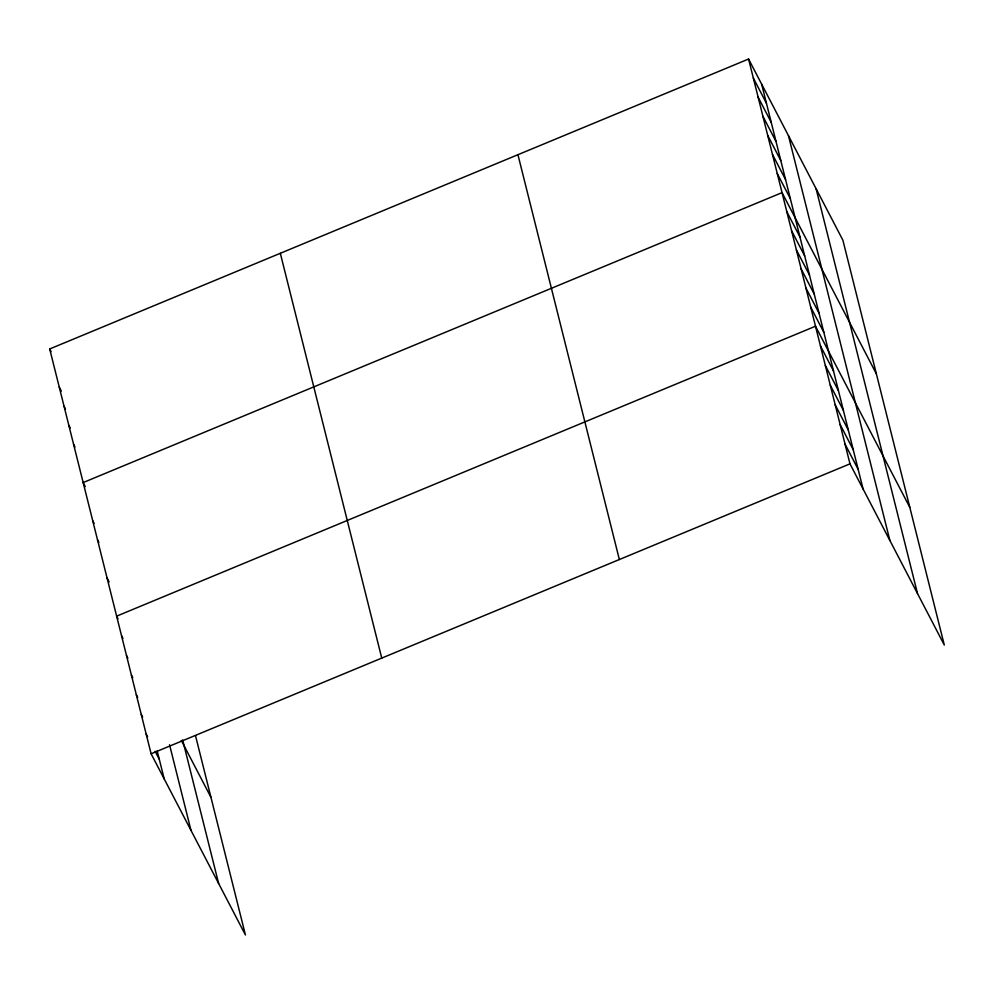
<?xml version="1.0" encoding="UTF-8"?>
<svg xmlns="http://www.w3.org/2000/svg" width="994" height="994" viewBox="0 0 994 994"><rect width="100%" height="100%" fill="white"/><g stroke="black" fill="none" stroke-linecap="round" stroke-linejoin="round"><path stroke-width="1.49" d="M195.507 735.672L245.431 934.969L151.113 753.787L49.7 348.969L748.569 59.031L842.887 240.2L944.3 645.031L849.982 463.85L748.569 59.031M151.113 753.787L849.982 463.85M753.353 78.116L766.449 103.277M758.136 97.201L771.232 122.361M762.907 116.286L776.003 141.446M767.691 135.37L780.787 160.531M772.475 154.455L785.571 179.616M777.258 173.54L790.354 198.701M876.348 373.794L782.042 192.625L83.173 482.562L85.235 486.538M786.813 211.71L799.909 236.87M791.597 230.794L804.693 255.955M796.38 249.879L809.476 275.04M801.164 268.964L814.26 294.125M805.935 288.049L819.044 313.209M810.719 307.134L823.815 332.282M909.821 507.387L815.502 326.218L116.633 616.156L118.013 618.802M820.435 345.875L833.531 371.035M825.355 365.543L838.451 390.704M830.276 385.2L843.384 410.36M835.208 404.869L848.304 430.029M840.129 424.525L853.225 449.686M845.062 444.194L858.157 469.354M49.7 348.969L51.079 351.615M59.267 387.138L61.33 391.114M64.038 406.223L65.418 408.869M68.822 425.308L70.201 427.954M73.606 444.393L74.985 447.039M92.728 520.732L94.107 523.378M97.511 539.817L98.891 542.463M107.079 577.986L109.141 581.962M181.318 740.406L210.952 797.325M121.566 635.812L122.945 638.459M126.486 655.481L127.866 658.127M131.407 675.137L132.786 677.796M136.34 694.806L137.719 697.453M141.26 714.462L142.639 717.121M146.193 734.131L147.572 736.778M155.151 751.34L159.288 759.292M816.086 188.723L917.499 593.542M788.466 135.669L889.879 540.5M761.665 84.192L863.078 489.011M517.936 154.704L619.361 559.535M280.32 253.284L381.746 658.115M182.672 739.971L218.63 883.48M169.552 744.767L191.01 830.437M157.176 750.868L164.209 778.948"/></g></svg>
